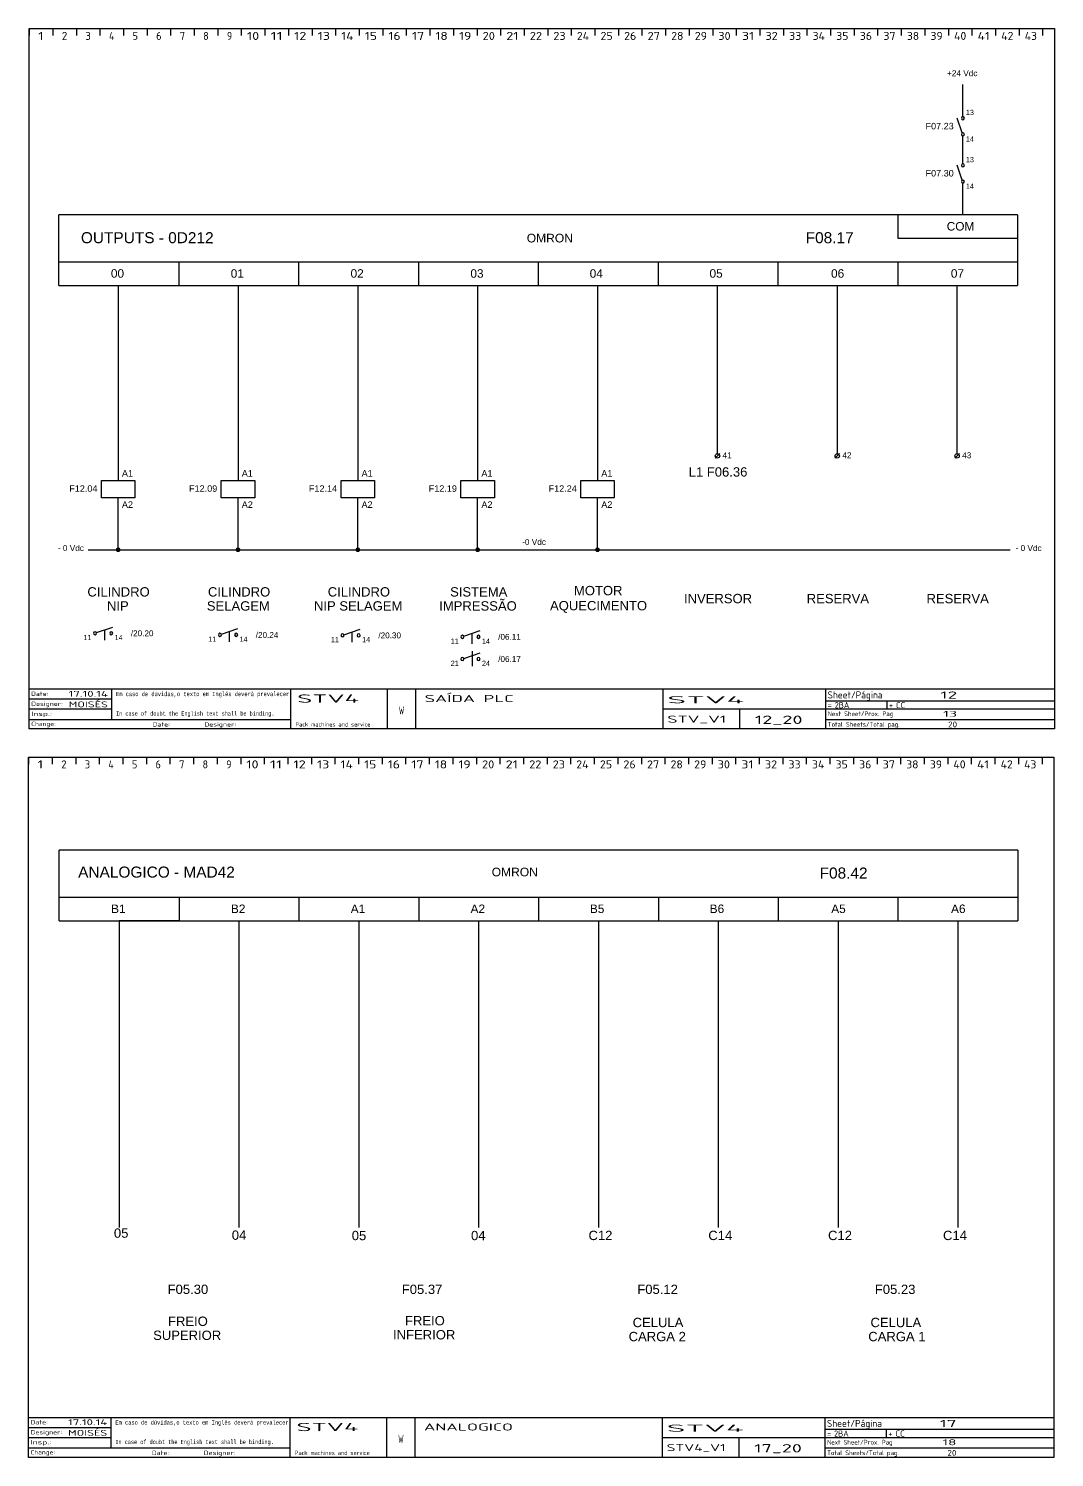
# Model space of a CAD drawing. Header units: millimetres. Extents: x 750 to 2990, y -243 to 998.
# Drawn here: x 1198 to 1633, y -243 to 363 of the extents above; entities that cross this region are included whole.
import ezdxf
from ezdxf.enums import TextEntityAlignment as Align

# ---------------------------------------------------------------- set-up
doc = ezdxf.new("R2010")
doc.units = ezdxf.units.MM
doc.linetypes.add('SOLID', pattern=[0])
for name, color, linetype in [('1', 3, 'Continuous'), ('3', 1, 'Continuous'), ('6', 7, 'Continuous')]:
    doc.layers.add(name, color=color, linetype=linetype)
doc.styles.add('MOJÚLU', font='arial.ttf')
doc.styles.add('MONOTXT', font='monotxt')
doc.styles.get("Standard").update_dxf_attribs({"font": 'ISOCP.SHX'})

# ---------------------------------------------------------------- blocks, each defined once
blk = doc.blocks.new('a4 legenda')
at = {"color": 1, "linetype": 'SOLID'}
for p, q in [((-435, 0), (-435, 297)), ((-435, 297), (-435, 294.03)), ((-435, 297), (0, 297)), ((-425, 297), (-425, 294.03)), ((-415, 297), (-415, 294.03)), ((-405, 297), (-405, 294.03)), ((-395, 297), (-395, 294.03)), ((-385, 297), (-385, 294.03)), ((-375, 297), (-375, 294.03)), ((-365, 297), (-365, 294.03)), ((-355, 297), (-355, 294.03)), ((-345, 297), (-345, 294.03)), ((-335, 297), (-335, 294.03)), ((-325, 297), (-325, 294.03)), ((-315, 297), (-315, 294.03)), ((-305, 297), (-305, 294.03)), ((-295, 297), (-295, 294.03)), ((-285, 297), (-285, 294.03)), ((-275, 297), (-275, 294.03)), ((-265, 297), (-265, 294.03)), ((-255, 297), (-255, 294.03)), ((-245, 297), (-245, 294.03)), ((-235, 297), (-235, 294.03)), ((-225, 297), (-225, 294.03)), ((-215, 297), (-215, 294.03)), ((-205, 297), (-205, 294.03)), ((-195, 297), (-195, 294.03)), ((-185, 297), (-185, 294.03)), ((-175, 297), (-175, 294.03)), ((-165, 297), (-165, 294.03)), ((-155, 297), (-155, 294.03)), ((-145, 297), (-145, 294.03)), ((-135, 297), (-135, 294.03)), ((-125, 297), (-125, 294.03)), ((-115, 297), (-115, 294.03)), ((-105, 297), (-105, 294.03)), ((-95, 297), (-95, 294.03)), ((-85, 297), (-85, 294.03)), ((-75, 297), (-75, 294.03)), ((-65, 297), (-65, 294.03)), ((-55, 297), (-55, 294.03)), ((-45, 297), (-45, 294.03)), ((-35, 297), (-35, 294.03)), ((-25, 297), (-25, 294.03)), ((-15, 297), (-15, 294.03)), ((-5, 297), (-5, 294.03)), ((0, 297), (0, 0)), ((-435, 17), (0, 17)), ((-435, 12.75), (-400, 12.75)), ((-400, 4), (-400, 17)), ((-324, 0), (-324, 17)), ((-283, 0), (-283, 17)), ((-271, 0), (-271, 17)), ((-166, 0), (-166, 17)), ((-97, 0), (-97, 17)), ((-435, 8.5), (-400, 8.5)), ((-165.8, 8.5), (0, 8.5)), ((-133.5, 0), (-133.5, 8.5)), ((-97, 12), (0, 12)), ((-71, 8.5), (-71, 12)), ((-435, 4), (-324, 4)), ((0, 0), (-435, 0)), ((-97, 4), (0, 4))]:
    blk.add_line(p, q, dxfattribs=at)
for s, width, p, p2 in [('1', 1.933331, (-431.1484, 292.19), (-428.8516, 292.19)), ('2', 1.109181, (-421.1484, 292.19), (-418.8516, 292.19)), ('3', 1.144135, (-411.1484, 292.19), (-408.8516, 292.19)), ('4', 1.041024, (-401.1484, 292.19), (-398.8516, 292.19)), ('5', 1.144135, (-391.1484, 292.19), (-388.8516, 292.19)), ('6', 1.128517, (-381.1484, 292.19), (-378.8516, 292.19)), ('7', 1.230301, (-371.1484, 292.19), (-368.8516, 292.19)), ('8', 1.230301, (-361.1484, 292.19), (-358.8516, 292.19)), ('9', 1.088599, (-351.1484, 292.19), (-348.8516, 292.19)), ('10', 1.454463, (-342.5938, 292.19), (-337.4062, 292.19)), ('11', 1.798176, (-332.594, 292.19), (-327.406, 292.19)), ('12', 1.376908, (-322.594, 292.19), (-317.406, 292.19)), ('13', 1.400421, (-312.594, 292.19), (-307.406, 292.19)), ('14', 1.329086, (-302.594, 292.19), (-297.406, 292.19)), ('15', 1.400421, (-292.594, 292.19), (-287.406, 292.19)), ('16', 1.389997, (-282.594, 292.19), (-277.406, 292.19)), ('17', 1.455666, (-272.594, 292.19), (-267.406, 292.19)), ('18', 1.455666, (-262.594, 292.19), (-257.406, 292.19)), ('19', 1.362748, (-252.594, 292.19), (-247.406, 292.19)), ('20', 1.22199, (-242.594, 292.19), (-237.406, 292.19)), ('21', 1.455666, (-232.594, 292.19), (-227.406, 292.19)), ('22', 1.166703, (-222.594, 292.19), (-217.406, 292.19)), ('23', 1.18354, (-212.594, 292.19), (-207.406, 292.19)), ('24', 1.132185, (-202.594, 292.19), (-197.406, 292.19)), ('25', 1.18354, (-192.594, 292.19), (-187.406, 292.19)), ('26', 1.176086, (-182.594, 292.19), (-177.406, 292.19)), ('27', 1.222759, (-172.594, 292.19), (-167.406, 292.19)), ('28', 1.222759, (-162.594, 292.19), (-157.406, 292.19)), ('29', 1.15652, (-152.594, 292.19), (-147.406, 292.19)), ('30', 1.22199, (-142.594, 292.19), (-137.406, 292.19)), ('31', 1.455666, (-132.594, 292.19), (-127.406, 292.19)), ('32', 1.166703, (-122.594, 292.19), (-117.406, 292.19)), ('33', 1.18354, (-112.594, 292.19), (-107.406, 292.19)), ('34', 1.132185, (-102.594, 292.19), (-97.406, 292.19)), ('35', 1.18354, (-92.594, 292.19), (-87.406, 292.19)), ('36', 1.176086, (-82.594, 292.19), (-77.406, 292.19)), ('37', 1.222759, (-72.594, 292.19), (-67.406, 292.19)), ('38', 1.222759, (-62.594, 292.19), (-57.406, 292.19)), ('39', 1.15652, (-52.594, 292.19), (-47.406, 292.19)), ('40', 1.131525, (-42.594, 292.19), (-37.406, 292.19)), ('41', 1.329086, (-32.594, 292.19), (-27.406, 292.19)), ('42', 1.083961, (-22.594, 292.19), (-17.406, 292.19)), ('43', 1.098481, (-12.594, 292.19), (-7.406, 292.19))]:
    blk.add_text(s, height=3.39429, dxfattribs=dict(at, width=width)).set_placement(p, p2, align=Align.FIT)
for tag, height, width, p, p2 in [('(142) ', 1.8, 1.384181, (-434.15225, 14.04), (-426.80225, 14.04)), ('(135) Drawn Date', 2.5, 1.427604, (-418.2115, 13.6667), (-401.6156, 13.6667)), ('(133) Page Descr. 1', 3, 1.16129, (-267.254, 11.4), (-229.454, 11.4)), ('(117) Project ', 3, 1.11732, (-164.254, 10.9), (-131.564, 10.9)), ('(127) ', 3, 0.973466, (-96.247, 12.9416), (-72.924, 12.9416)), ('(130) Current Project Page', 3, 1.220513, (-48.386, 12.9), (-41.246, 12.9)), ('(140) ', 1.8, 1.730061, (-434.15225, 5.54), (-425.26925, 5.54)), ('(141) ', 1.8, 1.399341, (-434.15225, 9.78), (-420.6703, 9.78)), ('(134) Drawn by', 2.5, 1.52606, (-418.2115, 9.16667), (-401.6156, 9.16667)), ('(132) Project Descr. 4', 3.5, 0.71218, (-278.184, 6.13333), (-275.816, 6.13333)), ('(126) Page Descr. 2', 2.5, 1.274498, (-267.211, 7.16667), (-235.711, 7.16667)), ('(121) ', 2.6, 1.23007, (-96.22, 8.81333), (-94.461, 8.81333)), ('(128) ', 2, 1.069362, (-96.165, 5.46104), (-68.391, 5.46104)), ('(120) Installation Name', 2.6, 1.057778, (-93.22, 8.81333), (-87.032, 8.81333)), ('(123) ', 2.6, 1.23007, (-70.22, 8.81333), (-68.461, 8.81333)), ('(122) Location Name', 2.6, 1.222769, (-67.22, 8.81333), (-63.246, 8.81333)), ('(131) Current Project Page', 2.5, 1.220513, (-47.239, 5.16667), (-41.289, 5.16667)), ('(139) ', 1.8, 1.330262, (-434.15225, 1.28), (-423.7363, 1.28)), ('(136) ', 1.8, 1.384162, (-382.6522, 1.04), (-375.3023, 1.04)), ('(137) ', 1.8, 1.399336, (-360.6522, 1.04), (-347.1703, 1.04)), ('(138) ', 1.8, 1.477527, (-322.052, 1.04), (-290.174, 1.04)), ('(116) Project Description', 3, 1.134799, (-164.254, 2.65), (-139.229, 2.65)), ('(118) Drawing Number', 3.5, 1.218286, (-127.127, 2.13333), (-106.873, 2.13333)), ('(119) ', 2, 1.061557, (-96.165, 0.96104), (-65.693, 0.96104)), ('(129) Number of pages in installation', 2.5, 1.16636, (-45.109, 0.66667), (-41.289, 0.66667))]:
    blk.add_attdef(tag, text='', height=height, dxfattribs=dict(at, width=width)).set_placement(p, p2, align=Align.FIT)
at = {"color": 1, "linetype": 'SOLID', "style": 'MONOTXT'}
for tag, width, p, p2 in [('(114) ', 0.760706, (-398.1522, 13.92), (-324.668, 13.92)), ('(115) ', 0.74678, (-398.1522, 5.65), (-330.942, 5.65))]:
    blk.add_attdef(tag, text='', height=1.8, dxfattribs=dict(at, width=width)).set_placement(p, p2, align=Align.FIT)
at = {"color": 2, "linetype": 'SOLID'}
for tag, width, p, p2 in [('(124) ', 1.179528, (-321.296, 11.1333), (-295.081, 11.1333)), ('(125) ', 1.189122, (-321.296, 5.18333), (-304.024, 5.18333))]:
    blk.add_attdef(tag, text='', height=3.5, dxfattribs=dict(at, width=width)).set_placement(p, p2, align=Align.FIT)
blk = doc.blocks.new('*U26')
blk.add_line((0, 65), (0, -65))
blk = doc.blocks.new('*U27')
at = {"color": 0, "linetype": 'ByBlock', "lineweight": -2, "transparency": 16777216}
for p in [(0, 0), (50.84, 0), (101.68, 0), (152.52, 0), (203.36, 0), (254.2, 0), (305.04, 0), (355.88, 0)]:
    blk.add_blockref('*U26', p, dxfattribs=at)

msp = doc.modelspace()

# ---------------------------------------------------------------- linework, layer by layer
for p, q in [((1594.29, 325.67), (1594.29, 339.25)), ((1594.29, 305.68), (1594.29, 317.48)), ((1594.29, 284.07), (1594.29, 297.48)), ((1230.12, 108.05), (1230.12, 108.05)), ((1230.12, 108.05), (1230.12, 108.05)), ((1230.16, 103.69), (1230.16, 108.05)), ((1283.12, 107.35), (1283.12, 107.35)), ((1283.12, 107.35), (1283.12, 107.35)), ((1283.15, 102.99), (1283.15, 107.35)), ((1335.13, 107.16), (1335.13, 107.16)), ((1335.13, 107.16), (1335.13, 107.16)), ((1335.16, 102.79), (1335.16, 107.16)), ((1385.98, 106.53), (1385.98, 106.53)), ((1385.98, 106.53), (1385.98, 106.53)), ((1386.02, 102.17), (1386.02, 106.53)), ((1386.13, 98.99), (1386.13, 92.6)), ((1210.86, -15.34), (1261.7, -15.34)), ((1261.7, -15.34), (1236.28, -15.34))]:
    msp.add_line(p, q)
at = {"layer": '1'}
for p, q in [((1594.05, 318.75), (1591.85, 325.08)), ((1594.05, 298.75), (1591.85, 305.09)), ((1226.66, 106.86), (1233.59, 109.25)), ((1279.65, 106.15), (1286.58, 108.55)), ((1331.67, 105.96), (1338.59, 108.35)), ((1382.52, 105.33), (1389.44, 107.73)), ((1382.52, 95.92), (1389.44, 98.32))]:
    msp.add_line(p, q, dxfattribs=at)
at = {"layer": '1', "color": 0}
for p, q in [((1617.51, 284.07), (1210.77, 284.07)), ((1210.77, 254.07), (1210.77, 284.07)), ((1566.67, 284.07), (1566.67, 274.07)), ((1617.51, 284.07), (1617.51, 254.07)), ((1566.67, 274.07), (1617.51, 274.07)), ((1210.77, 264.07), (1617.51, 264.07)), ((1261.62, 264.07), (1261.62, 254.07)), ((1312.46, 264.07), (1312.46, 254.07)), ((1363.3, 264.07), (1363.3, 254.07)), ((1414.14, 264.07), (1414.14, 254.07)), ((1464.98, 264.07), (1464.98, 254.07)), ((1515.83, 264.07), (1515.83, 254.07)), ((1566.67, 264.07), (1566.67, 254.07)), ((1210.77, 254.07), (1617.51, 254.07)), ((1617.59, 14.66), (1210.86, 14.66)), ((1210.86, -15.34), (1210.86, 14.66)), ((1617.59, 14.66), (1617.59, -15.34)), ((1210.86, -5.34), (1617.59, -5.34)), ((1261.7, -5.34), (1261.7, -15.34)), ((1312.54, -5.34), (1312.54, -15.34)), ((1363.38, -5.34), (1363.38, -15.34)), ((1414.23, -5.34), (1414.23, -15.34)), ((1465.07, -5.34), (1465.07, -15.34)), ((1515.91, -5.34), (1515.91, -15.34)), ((1566.75, -5.34), (1566.75, -15.34)), ((1210.86, -15.34), (1617.59, -15.34))]:
    msp.add_line(p, q, dxfattribs=at)
at = {"layer": '1'}
for points in [[(1228.79, 171.39), (1242.98, 171.39), (1242.98, 163.99), (1228.79, 163.99)], [(1279.63, 171.39), (1293.82, 171.39), (1293.82, 163.99), (1279.63, 163.99)], [(1330.47, 171.39), (1344.66, 171.39), (1344.66, 163.99), (1330.47, 163.99)], [(1381.32, 171.39), (1395.51, 171.39), (1395.51, 163.99), (1381.32, 163.99)], [(1432.19, 171.39), (1446.38, 171.39), (1446.38, 163.99), (1432.19, 163.99)]]:
    msp.add_lwpolyline(points, close=True, dxfattribs=at)
at = {"layer": '3'}
for p, q in [((1491.15, 182.77), (1489.17, 180.79)), ((1542, 182.77), (1540.01, 180.79)), ((1592.84, 182.77), (1590.85, 180.79))]:
    msp.add_line(p, q, dxfattribs=at)
for centre in [(1490.16, 181.78), (1541, 181.78), (1591.84, 181.78)]:
    msp.add_circle(centre, 0.937, dxfattribs=at)
at = {"layer": '6', "color": 0}
for p, q in [((1235.88, 254.07), (1235.88, 171.39)), ((1286.73, 254.07), (1286.73, 171.39)), ((1337.57, 254.07), (1337.57, 171.39)), ((1388.41, 254.07), (1388.41, 171.39)), ((1439.28, 254.07), (1439.28, 171.39)), ((1490.09, 254.07), (1490.09, 182.71)), ((1540.94, 254.07), (1540.94, 182.71)), ((1591.78, 254.07), (1591.78, 182.71))]:
    msp.add_line(p, q, dxfattribs=at)
at = {"layer": '6'}
for p, q in [((1235.88, 142), (1235.88, 163.99)), ((1286.73, 142), (1286.73, 163.99)), ((1337.57, 142), (1337.57, 163.99)), ((1388.41, 142), (1388.41, 163.99)), ((1439.28, 142), (1439.28, 163.99)), ((1223.12, 142), (1614.28, 142))]:
    msp.add_line(p, q, dxfattribs=at)
for points, const_width in [([(1235.38, 142, 1), (1236.38, 142, 1)], 1), ([(1235.88, 142, 1), (1236.38, 142, 1)], 0.5), ([(1286.23, 142, 1), (1287.23, 142, 1)], 1), ([(1286.73, 142, 1), (1287.23, 142, 1)], 0.5), ([(1337.07, 142, 1), (1338.07, 142, 1)], 1), ([(1337.57, 142, 1), (1338.07, 142, 1)], 0.5), ([(1387.91, 142, 1), (1388.91, 142, 1)], 1), ([(1388.41, 142, 1), (1388.91, 142, 1)], 0.5), ([(1438.75, 142, 1), (1439.75, 142, 1)], 1), ([(1439.25, 142, 1), (1439.75, 142, 1)], 0.5)]:
    msp.add_lwpolyline(points, format="xyb", close=True, dxfattribs=dict(at, const_width=const_width))
for centre, start, end in [((1594.29, 325.01), 90.00013, 180), ((1594.29, 325.01), 180, 269.9999), ((1594.29, 325.01), 0, 89.9999), ((1594.29, 325.01), 270.0001, 0), ((1594.29, 318.14), 90.00013, 180), ((1594.29, 318.14), 180, 269.9999), ((1594.29, 318.14), 0, 89.9999), ((1594.29, 318.14), 270.0001, 0), ((1594.29, 305.02), 90.00013, 180), ((1594.29, 305.02), 180, 269.9999), ((1594.29, 305.02), 0, 89.9999), ((1594.29, 305.02), 270.0001, 0), ((1594.29, 298.14), 90.00013, 180), ((1594.29, 298.14), 180, 269.9999), ((1594.29, 298.14), 0, 89.9999), ((1594.29, 298.14), 270.0001, 0), ((1226.05, 106.61), 90, 179.9999), ((1226.05, 106.61), 180.0001, 270), ((1226.05, 106.61), 0.00013, 90), ((1226.05, 106.61), 270, 359.9999), ((1232.93, 106.61), 90, 179.9999), ((1232.93, 106.61), 180.0001, 270), ((1232.93, 106.61), 0.00013, 90), ((1232.93, 106.61), 270, 359.9999), ((1279.05, 105.91), 90, 179.9999), ((1279.05, 105.91), 180.0001, 270), ((1279.05, 105.91), 0.00013, 90), ((1279.05, 105.91), 270, 359.9999), ((1285.92, 105.91), 90, 179.9999), ((1285.92, 105.91), 180.0001, 270), ((1285.92, 105.91), 0.00013, 90), ((1285.92, 105.91), 270, 359.9999), ((1331.06, 105.71), 90, 179.9999), ((1331.06, 105.71), 180.0001, 270), ((1331.06, 105.71), 0.00013, 90), ((1331.06, 105.71), 270, 359.9999), ((1337.93, 105.71), 90, 179.9999), ((1337.93, 105.71), 180.0001, 270), ((1337.93, 105.71), 0.00013, 90), ((1337.93, 105.71), 270, 359.9999), ((1381.91, 105.09), 90, 179.9999), ((1381.91, 105.09), 180.0001, 270), ((1381.91, 105.09), 0.00013, 90), ((1381.91, 105.09), 270, 359.9999), ((1388.78, 105.09), 90, 179.9999), ((1388.78, 105.09), 180.0001, 270), ((1388.78, 105.09), 0.00013, 90), ((1388.78, 105.09), 270, 359.9999), ((1381.91, 95.68), 90, 179.9999), ((1381.91, 95.68), 180.0001, 270), ((1381.91, 95.68), 0.00013, 90), ((1381.91, 95.68), 270, 359.9999), ((1388.78, 95.68), 90, 179.9999), ((1388.78, 95.68), 180.0001, 270), ((1388.78, 95.68), 0.00013, 90), ((1388.78, 95.68), 270, 359.9999)]:
    msp.add_arc(centre, 0.66, start, end, dxfattribs=at)

# ---------------------------------------------------------------- block references
ref = msp.add_blockref('a4 legenda', (1633.13, 66.01))
ref.add_attrib('(142) ', 'Date:', dxfattribs={"color": 1, "linetype": 'SOLID', "height": 1.8, "width": 1.384181}).set_placement((1198.98, 80.05), (1206.33, 80.05), align=Align.FIT)
ref.add_attrib('(141) ', 'Designer:', dxfattribs={"color": 1, "linetype": 'SOLID', "height": 1.8, "width": 1.399341}).set_placement((1198.98, 75.79), (1212.46, 75.79), align=Align.FIT)
ref.add_attrib('(140) ', 'Insp.:', dxfattribs={"color": 1, "linetype": 'SOLID', "height": 1.8, "width": 1.730061}).set_placement((1198.98, 71.55), (1207.87, 71.55), align=Align.FIT)
ref.add_attrib('(139) ', 'Change:', dxfattribs={"color": 1, "linetype": 'SOLID', "height": 1.8, "width": 1.330262}).set_placement((1198.98, 67.29), (1209.4, 67.29), align=Align.FIT)
ref.add_attrib('(138) ', 'Pack machines and service', dxfattribs={"color": 1, "linetype": 'SOLID', "height": 1.8, "width": 1.138541}).set_placement((1311.08, 67.05), (1342.96, 67.05), align=Align.FIT)
ref.add_attrib('(137) ', 'Designer:', dxfattribs={"color": 1, "linetype": 'SOLID', "height": 1.8, "width": 1.399336}).set_placement((1272.48, 67.05), (1285.96, 67.05), align=Align.FIT)
ref.add_attrib('(136) ', 'Date:', dxfattribs={"color": 1, "linetype": 'SOLID', "height": 1.8, "width": 1.384162}).set_placement((1250.48, 67.05), (1257.83, 67.05), align=Align.FIT)
ref.add_attrib('(135) Drawn Date', '17.10.14', dxfattribs={"color": 1, "linetype": 'SOLID', "height": 2.5, "width": 1.599605}).set_placement((1214.92, 79.68), (1231.52, 79.68), align=Align.FIT)
ref.add_attrib('(134) Drawn by', 'MOISÉS', dxfattribs={"color": 1, "linetype": 'SOLID', "height": 2.5, "width": 1.584483}).set_placement((1214.92, 75.18), (1231.52, 75.18), align=Align.FIT)
ref.add_attrib('(133) Page Descr. 1', 'SAÍDA PLC', dxfattribs={"color": 1, "linetype": 'SOLID', "height": 3, "width": 1.984252}).set_placement((1365.88, 77.41), (1403.68, 77.41), align=Align.FIT)
ref.add_attrib('(132) Project Descr. 4', 'W', dxfattribs={"color": 1, "linetype": 'SOLID', "height": 3.5, "width": 0.71218}).set_placement((1354.95, 72.15), (1357.32, 72.15), align=Align.FIT)
ref.add_attrib('(131) Current Project Page', '13', dxfattribs={"color": 1, "linetype": 'SOLID', "height": 2.5, "width": 2.180643}).set_placement((1585.9, 71.18), (1591.85, 71.18), align=Align.FIT)
ref.add_attrib('(130) Current Project Page', '12', dxfattribs={"color": 1, "linetype": 'SOLID', "height": 3, "width": 2.14403}).set_placement((1584.75, 78.91), (1591.89, 78.91), align=Align.FIT)
ref.add_attrib('(129) Number of pages in installation', '20', dxfattribs={"color": 1, "linetype": 'SOLID', "height": 2.5, "width": 1.22163}).set_placement((1588.03, 66.68), (1591.85, 66.68), align=Align.FIT)
ref.add_attrib('(128) ', 'Next Sheet/Prox. Pag', dxfattribs={"color": 1, "linetype": 'SOLID', "height": 2, "width": 1.069362}).set_placement((1536.97, 71.47), (1564.74, 71.47), align=Align.FIT)
ref.add_attrib('(127) ', 'Sheet/Página', dxfattribs={"color": 1, "linetype": 'SOLID', "height": 3, "width": 0.973466}).set_placement((1536.89, 78.95), (1560.21, 78.95), align=Align.FIT)
ref.add_attrib('(124) ', 'STV4', dxfattribs={"color": 2, "linetype": 'SOLID', "height": 3.5, "width": 2.377778}).set_placement((1311.84, 77.15), (1338.05, 77.15), align=Align.FIT)
ref.add_attrib('(123) ', '+', dxfattribs={"color": 1, "linetype": 'SOLID', "height": 2.6, "width": 1.23007}).set_placement((1562.91, 74.83), (1564.67, 74.83), align=Align.FIT)
ref.add_attrib('(122) Location Name', 'CC', dxfattribs={"color": 1, "linetype": 'SOLID', "height": 2.6, "width": 1.222769}).set_placement((1565.91, 74.83), (1569.89, 74.83), align=Align.FIT)
ref.add_attrib('(121) ', '=', dxfattribs={"color": 1, "linetype": 'SOLID', "height": 2.6, "width": 1.23007}).set_placement((1536.91, 74.83), (1538.67, 74.83), align=Align.FIT)
ref.add_attrib('(120) Installation Name', '2BA', dxfattribs={"color": 1, "linetype": 'SOLID', "height": 2.6, "width": 1.057778}).set_placement((1539.91, 74.83), (1546.1, 74.83), align=Align.FIT)
ref.add_attrib('(119) ', 'Total Sheets/Total pag.', dxfattribs={"color": 1, "linetype": 'SOLID', "height": 2, "width": 1.061557}).set_placement((1536.97, 66.97), (1567.44, 66.97), align=Align.FIT)
ref.add_attrib('(118) Drawing Number', '12_20', dxfattribs={"color": 1, "linetype": 'SOLID', "height": 3.5, "width": 1.629739}).set_placement((1506.01, 68.15), (1526.26, 68.15), align=Align.FIT)
ref.add_attrib('(117) Project ', 'STV4', dxfattribs={"color": 1, "linetype": 'SOLID', "height": 3, "width": 3.459259}).set_placement((1468.88, 76.91), (1501.57, 76.91), align=Align.FIT)
ref.add_attrib('(116) Project Description', 'STV_V1', dxfattribs={"color": 1, "linetype": 'SOLID', "height": 3, "width": 1.719931}).set_placement((1468.88, 68.66), (1493.91, 68.66), align=Align.FIT)
ref.add_attrib('(115) ', 'In case of doubt the English text shall be binding.', dxfattribs={"color": 1, "linetype": 'SOLID', "height": 1.8, "style": 'MONOTXT', "width": 0.74678}).set_placement((1234.98, 71.66), (1302.19, 71.66), align=Align.FIT)
ref.add_attrib('(114) ', 'Em caso de dúvidas,o texto em Inglês deverá prevalecer', dxfattribs={"color": 1, "linetype": 'SOLID', "height": 1.8, "style": 'MONOTXT', "width": 0.760706}).set_placement((1234.98, 79.93), (1308.47, 79.93), align=Align.FIT)
ref = msp.add_blockref('a4 legenda', (1632.86, -242.89))
ref.add_attrib('(142) ', 'Date:', dxfattribs={"color": 1, "linetype": 'SOLID', "height": 1.8, "width": 1.384181}).set_placement((1198.7, -228.85), (1206.05, -228.85), align=Align.FIT)
ref.add_attrib('(141) ', 'Designer:', dxfattribs={"color": 1, "linetype": 'SOLID', "height": 1.8, "width": 1.399341}).set_placement((1198.7, -233.11), (1212.19, -233.11), align=Align.FIT)
ref.add_attrib('(140) ', 'Insp.:', dxfattribs={"color": 1, "linetype": 'SOLID', "height": 1.8, "width": 1.730061}).set_placement((1198.7, -237.35), (1207.59, -237.35), align=Align.FIT)
ref.add_attrib('(139) ', 'Change:', dxfattribs={"color": 1, "linetype": 'SOLID', "height": 1.8, "width": 1.330262}).set_placement((1198.7, -241.61), (1209.12, -241.61), align=Align.FIT)
ref.add_attrib('(138) ', 'Pack machines and service', dxfattribs={"color": 1, "linetype": 'SOLID', "height": 1.8, "width": 1.138541}).set_placement((1310.8, -241.85), (1342.68, -241.85), align=Align.FIT)
ref.add_attrib('(137) ', 'Designer:', dxfattribs={"color": 1, "linetype": 'SOLID', "height": 1.8, "width": 1.399336}).set_placement((1272.2, -241.85), (1285.69, -241.85), align=Align.FIT)
ref.add_attrib('(136) ', 'Date:', dxfattribs={"color": 1, "linetype": 'SOLID', "height": 1.8, "width": 1.384162}).set_placement((1250.2, -241.85), (1257.55, -241.85), align=Align.FIT)
ref.add_attrib('(135) Drawn Date', '17.10.14', dxfattribs={"color": 1, "linetype": 'SOLID', "height": 2.5, "width": 1.599605}).set_placement((1214.64, -229.22), (1231.24, -229.22), align=Align.FIT)
ref.add_attrib('(134) Drawn by', 'MOISÉS', dxfattribs={"color": 1, "linetype": 'SOLID', "height": 2.5, "width": 1.584483}).set_placement((1214.64, -233.72), (1231.24, -233.72), align=Align.FIT)
ref.add_attrib('(133) Page Descr. 1', 'ANALOGICO', dxfattribs={"color": 1, "linetype": 'SOLID', "height": 3, "width": 1.923664}).set_placement((1365.6, -231.49), (1403.4, -231.49), align=Align.FIT)
ref.add_attrib('(132) Project Descr. 4', 'W', dxfattribs={"color": 1, "linetype": 'SOLID', "height": 3.5, "width": 0.71218}).set_placement((1354.67, -236.76), (1357.04, -236.76), align=Align.FIT)
ref.add_attrib('(131) Current Project Page', '18', dxfattribs={"color": 1, "linetype": 'SOLID', "height": 2.5, "width": 2.266667}).set_placement((1585.62, -237.72), (1591.57, -237.72), align=Align.FIT)
ref.add_attrib('(130) Current Project Page', '17', dxfattribs={"color": 1, "linetype": 'SOLID', "height": 3, "width": 2.266667}).set_placement((1584.47, -229.99), (1591.61, -229.99), align=Align.FIT)
ref.add_attrib('(129) Number of pages in installation', '20', dxfattribs={"color": 1, "linetype": 'SOLID', "height": 2.5, "width": 1.22163}).set_placement((1587.75, -242.22), (1591.57, -242.22), align=Align.FIT)
ref.add_attrib('(128) ', 'Next Sheet/Prox. Pag', dxfattribs={"color": 1, "linetype": 'SOLID', "height": 2, "width": 1.069362}).set_placement((1536.69, -237.43), (1564.46, -237.43), align=Align.FIT)
ref.add_attrib('(127) ', 'Sheet/Página', dxfattribs={"color": 1, "linetype": 'SOLID', "height": 3, "width": 0.973466}).set_placement((1536.61, -229.95), (1559.93, -229.95), align=Align.FIT)
ref.add_attrib('(124) ', 'STV4', dxfattribs={"color": 2, "linetype": 'SOLID', "height": 3.5, "width": 2.377778}).set_placement((1311.56, -231.76), (1337.77, -231.76), align=Align.FIT)
ref.add_attrib('(123) ', '+', dxfattribs={"color": 1, "linetype": 'SOLID', "height": 2.6, "width": 1.23007}).set_placement((1562.64, -234.08), (1564.39, -234.08), align=Align.FIT)
ref.add_attrib('(122) Location Name', 'CC', dxfattribs={"color": 1, "linetype": 'SOLID', "height": 2.6, "width": 1.222769}).set_placement((1565.64, -234.08), (1569.61, -234.08), align=Align.FIT)
ref.add_attrib('(121) ', '=', dxfattribs={"color": 1, "linetype": 'SOLID', "height": 2.6, "width": 1.23007}).set_placement((1536.64, -234.08), (1538.39, -234.08), align=Align.FIT)
ref.add_attrib('(120) Installation Name', '2BA', dxfattribs={"color": 1, "linetype": 'SOLID', "height": 2.6, "width": 1.057778}).set_placement((1539.64, -234.08), (1545.82, -234.08), align=Align.FIT)
ref.add_attrib('(119) ', 'Total Sheets/Total pag.', dxfattribs={"color": 1, "linetype": 'SOLID', "height": 2, "width": 1.061557}).set_placement((1536.69, -241.93), (1567.16, -241.93), align=Align.FIT)
ref.add_attrib('(118) Drawing Number', '17_20', dxfattribs={"color": 1, "linetype": 'SOLID', "height": 3.5, "width": 1.629739}).set_placement((1505.73, -240.76), (1525.98, -240.76), align=Align.FIT)
ref.add_attrib('(117) Project ', 'STV4', dxfattribs={"color": 1, "linetype": 'SOLID', "height": 3, "width": 3.459259}).set_placement((1468.6, -231.99), (1501.29, -231.99), align=Align.FIT)
ref.add_attrib('(116) Project Description', 'STV4_V1', dxfattribs={"color": 1, "linetype": 'SOLID', "height": 3, "width": 1.476401}).set_placement((1468.6, -240.24), (1493.63, -240.24), align=Align.FIT)
ref.add_attrib('(115) ', 'In case of doubt the English text shall be binding.', dxfattribs={"color": 1, "linetype": 'SOLID', "height": 1.8, "style": 'MONOTXT', "width": 0.74678}).set_placement((1234.7, -237.24), (1301.91, -237.24), align=Align.FIT)
ref.add_attrib('(114) ', 'Em caso de dúvidas,o texto em Inglês deverá prevalecer', dxfattribs={"color": 1, "linetype": 'SOLID', "height": 1.8, "style": 'MONOTXT', "width": 0.760706}).set_placement((1234.7, -228.97), (1308.19, -228.97), align=Align.FIT)
msp.add_blockref('*U27', (1236.28, -80.34))

# ---------------------------------------------------------------- texts
at = {"layer": '1', "color": 0, "char_height": 2.5, "attachment_point": 1, "style": 'MOJÚLU'}
for s, insert, width in [('+24 Vdc', (1587.56, 345.33), 33.8847), ('41', (1492.31, 183.33), 6.8105), ('42', (1543.15, 183.33), 6.8105), ('43', (1593.99, 183.33), 6.8105), ('-0 Vdc', (1407.28, 146.57), 33.8847), ('- 0 Vdc ', (1210.29, 143.96), 11.1415), ('- 0 Vdc ', (1616.65, 143.96), 11.1415)]:
    msp.add_mtext(s, dxfattribs=dict(at, insert=insert, width=width))
at = {"layer": '6', "style": 'MOJÚLU'}
for s, height, p in [('13', 2.2, (1595.55, 326.36)), ('F07.23', 2.75, (1578.44, 320.28)), ('14', 2.2, (1595.55, 315.09)), ('F07.30', 2.75, (1578.44, 300.29)), ('13', 2.2, (1595.55, 306.36)), ('14', 2.2, (1595.55, 295.1)), ('OMRON', 3.658, (1409.24, 272.33)), ('A1', 2.75, (1237.47, 173.04)), ('A1', 2.75, (1288.31, 173.04)), ('A1', 2.75, (1339.15, 173.04)), ('A1', 2.75, (1390, 173.04)), ('A1', 2.75, (1440.87, 173.04)), ('F12.04', 2.75, (1215.12, 166.58)), ('F12.09', 2.75, (1265.96, 166.58)), ('F12.14', 2.75, (1316.8, 166.58)), ('F12.19', 2.75, (1367.65, 166.58)), ('F12.24', 2.75, (1418.52, 166.58)), ('A2', 2.75, (1237.47, 159.77)), ('A2', 2.75, (1288.31, 159.77)), ('A2', 2.75, (1339.15, 159.77)), ('A2', 2.75, (1390, 159.77)), ('A2', 2.75, (1440.87, 159.77)), ('11', 2.2, (1221.12, 103.7)), ('14', 2.2, (1234.38, 103.7)), ('/20.20', 2.475, (1241.26, 105.35)), ('11', 2.2, (1274.11, 102.99)), ('14', 2.2, (1287.37, 102.99)), ('/20.24', 2.475, (1294.25, 104.65)), ('11', 2.2, (1326.12, 102.8)), ('14', 2.2, (1339.38, 102.8)), ('/20.30', 2.475, (1346.27, 104.45)), ('11', 2.2, (1376.98, 102.17)), ('14', 2.2, (1390.23, 102.17)), ('/06.11', 2.475, (1397.12, 103.83)), ('/06.17', 2.475, (1397.12, 94.42)), ('21', 2.2, (1376.98, 92.77)), ('24', 2.2, (1390.23, 92.77)), ('OMRON', 3.658, (1394.37, 3.52))]:
    msp.add_text(s, height=height, dxfattribs=at).set_placement(p)
for s, height, p in [('COM', 3.6, (1587.42, 280.97)), ('OUTPUTS - 0D212', 4.68, (1220.06, 276.68)), (':', 4.68, (1274.76, 276.55)), ('F08.17', 4.68, (1527.59, 276.68)), ('00', 3.6, (1232.79, 260.97)), ('01', 3.6, (1283.63, 260.97)), ('02', 3.6, (1334.47, 260.97)), ('03', 3.6, (1385.32, 260.97)), ('04', 3.6, (1435.94, 260.97)), ('05', 3.6, (1486.78, 260.97)), ('06', 3.6, (1538.34, 260.97)), ('07', 3.6, (1589.18, 260.97)), ('ANALOGICO - MAD42', 4.68, (1218.9, 7.66)), ('F08.42', 4.68, (1533.5, 7.26)), ('B1', 3.6, (1232.87, -8.44)), ('B2', 3.6, (1283.71, -8.44)), ('A1', 3.6, (1334.56, -8.44)), ('A2', 3.6, (1385.4, -8.44)), ('B5', 3.6, (1436.02, -8.44)), ('B6', 3.6, (1486.86, -8.44)), ('A5', 3.6, (1538.43, -8.44)), ('A6', 3.6, (1589.27, -8.44))]:
    msp.add_text(s, height=height, dxfattribs=at).set_placement(p, align=Align.TOP_LEFT)
for s, p in [('L1 F06.36', (1490.4, 173.03)), ('CILINDRO', (1236.04, 122.17)), ('CILINDRO', (1287.18, 122.17)), ('CILINDRO', (1338.02, 122.17)), ('IMPRESSÃO', (1388.55, 116.21)), ('SISTEMA', (1388.86, 122.17)), ('MOTOR', (1439.56, 122.71)), ('INVERSOR', (1490.4, 119.33)), ('RESERVA', (1541.24, 119.33)), ('RESERVA', (1592.08, 119.33)), ('NIP', (1235.73, 116.21)), ('SELAGEM', (1286.87, 116.21)), ('NIP SELAGEM', (1337.71, 116.21)), ('AQUECIMENTO', (1439.7, 116.32)), ('05', (1237.15, -149.74)), ('04', (1287.16, -150.61)), ('05', (1338.07, -150.77)), ('04', (1388.68, -150.78)), ('C12', (1440.51, -150.73)), ('C14', (1491.35, -150.73)), ('C12', (1542.15, -150.73)), ('C14', (1590.92, -150.73)), ('F05.30', (1265.47, -173.58)), ('F05.37', (1364.83, -173.58)), ('F05.12', (1464.76, -173.58)), ('F05.23', (1565.54, -173.58)), ('FREIO', (1265.47, -187.12)), ('FREIO', (1366.03, -186.89)), ('CELULA', (1464.93, -187.65)), ('CELULA ', (1566.61, -187.65)), ('SUPERIOR', (1265.16, -193.08)), ('INFERIOR', (1365.72, -192.85)), ('CARGA 2', (1464.61, -193.61)), ('CARGA 1', (1566.29, -193.61))]:
    msp.add_text(s, height=3.96, dxfattribs=at).set_placement(p, align=Align.CENTER)

doc.saveas('drawing.dxf')
